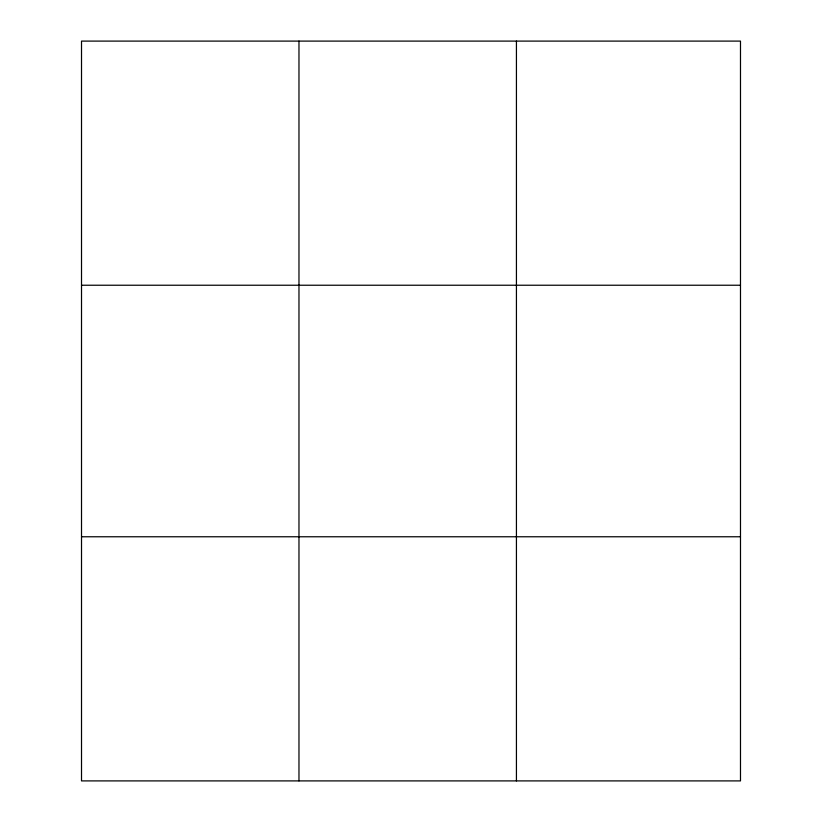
<?xml version="1.0" encoding="UTF-8"?>
<svg xmlns="http://www.w3.org/2000/svg" width="822" height="822" viewBox="0 0 822 822"><rect width="100%" height="100%" fill="white"/><g stroke="black" fill="none" stroke-linecap="round" stroke-linejoin="round"><path stroke-width="1.23" d="M298.972 41.1L298.972 780.9M516.432 41.1L516.432 780.9M81.512 285.234L740.488 285.234M81.512 536.766L740.488 536.766M740.488 658.833L740.488 780.9L81.512 780.9L81.512 41.1L740.488 41.1L740.488 658.833"/></g></svg>
